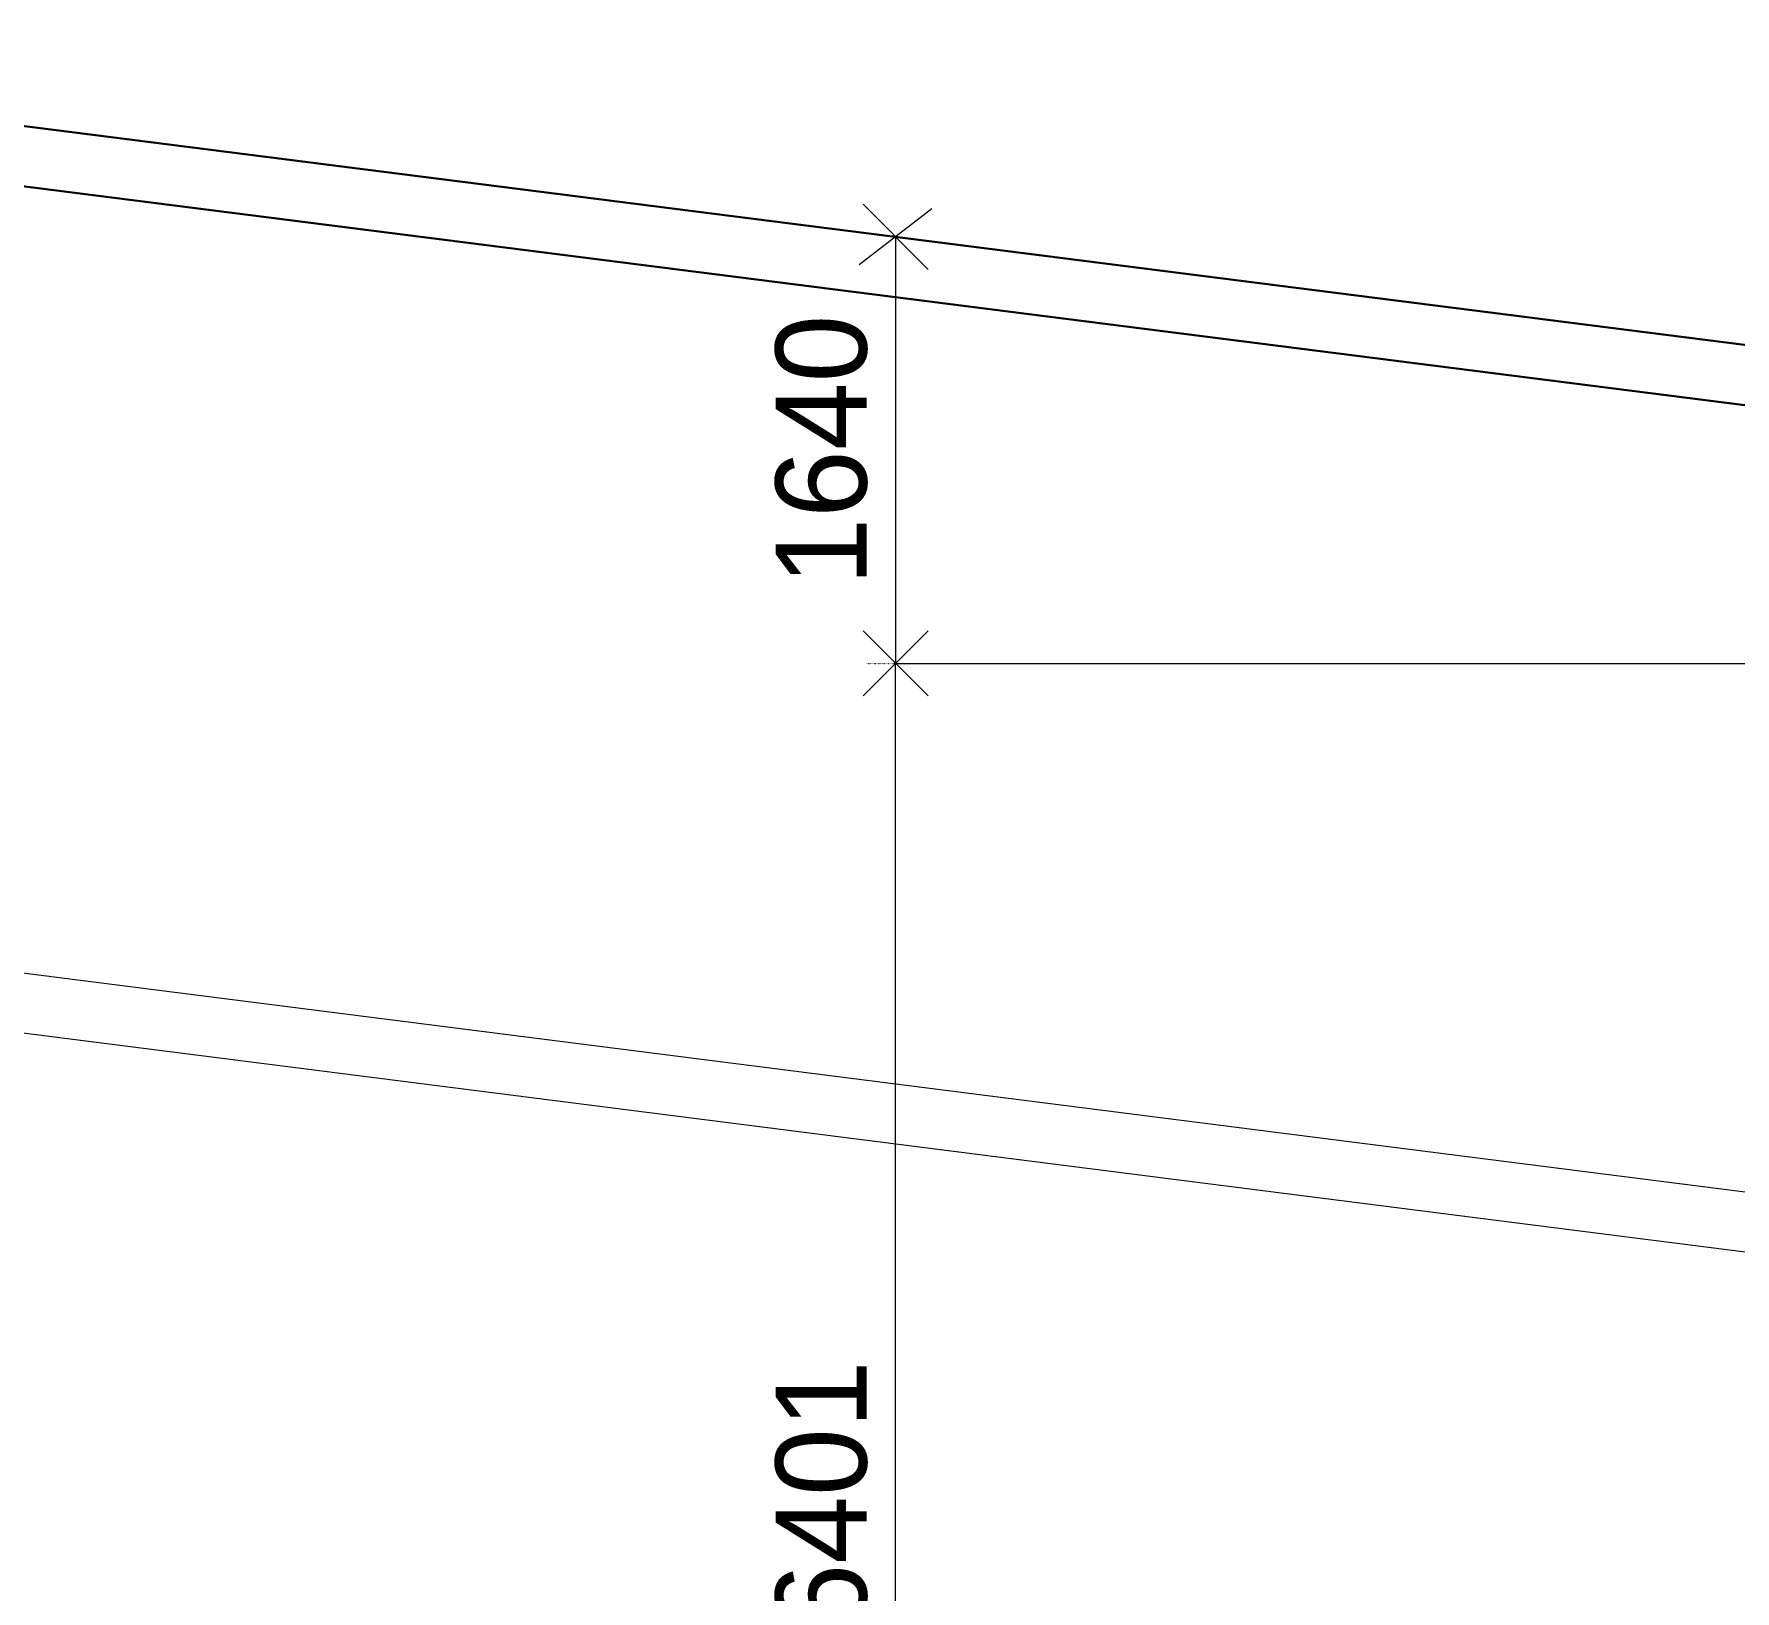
# Model space of a CAD drawing. Header units: metres. Extents: x 5205117 to 5948571, y 646915 to 1143748.
# Drawn here: x 5321636 to 5328175, y 1087215 to 1093201 of the extents above; entities that cross this region are included whole.
import ezdxf

# ---------------------------------------------------------------- set-up
doc = ezdxf.new("R2010")
doc.units = ezdxf.units.M
doc.header["$MEASUREMENT"] = 0
doc.header["$PDMODE"] = 35
doc.header["$PDSIZE"] = 10
for name, pattern in [('CENTER', [2, 1.25, -0.25, 0.25, -0.25]), ('DASHED', [0.75, 0.5, -0.25]), ('DOT2', [0.125, 0, -0.125])]:
    doc.linetypes.add(name, pattern=pattern)
doc.layers.get('0').update_dxf_attribs({"color": 1, "linetype": 'DASHED', "lineweight": 30})
for name, color, linetype, lineweight in [('A-Center line', 1, 'CENTER', 9), ('plot 5', 7, 'Continuous', 30), ('road ht', 8, 'Continuous', 5)]:
    doc.layers.add(name, color=color, linetype=linetype, lineweight=lineweight)
doc.styles.get("Standard").update_dxf_attribs({"font": 'GOTHIC.TTF'})
doc.dimstyles.get("Standard").update_dxf_attribs({"dimtxt": 2, "dimasz": 1, "dimexe": 0, "dimexo": 0, "dimgap": 0.1, "dimtad": 1, "dimdsep": 46, "dimtxsty": 'Standard', "dimblk": 'OBLIQUE', "dimcen": 0.1, "dimclrd": 256, "dimclre": 256, "dimclrt": 256, "dimadec": 0, "dimazin": 0, "dimtfac": 1, "dimtofl": 0, "dimtmove": 1, "dimatfit": 2, "dimldrblk": 'OPEN90', "dimfxl": 1, "dimtolj": 1, "dimtzin": 0, "dimlwd": -1, "dimlwe": -1, "dimarcsym": 0})

# ---------------------------------------------------------------- blocks, each defined once
blk = doc.blocks.new('_Oblique')
at = {"color": 0, "linetype": 'ByBlock', "lineweight": -2}
blk.add_line((-0.5, -0.5), (0.5, 0.5), dxfattribs=at)
blk = doc.blocks.new('*D418')
at = {"layer": 'Defpoints', "color": 0, "ltscale": 5, "transparency": 16777216}
for p in [(5337846.874224975, 1090780.973728006), (5324948.314533545, 1084380.437128157), (5324948.314533545, 1084380.437128157)]:
    blk.add_point(p, dxfattribs=at)
at = {"layer": 'road ht', "color": 1, "ltscale": 5, "transparency": 16777216}
blk.add_line((5337846.874224974, 1090780.973728007), (5324948.314533545, 1084380.437128157), dxfattribs=at)
at = {"layer": 'road ht', "color": 1, "ltscale": 5, "transparency": 16777216, "xscale": 250, "yscale": 250, "zscale": 250}
for p, rotation in [((5337846.874224974, 1090780.973728007), 26.39157434166518), ((5324948.314533545, 1084380.437128157), 206.3915743416652)]:
    blk.add_blockref('_Oblique', p, dxfattribs=dict(at, rotation=rotation))
at = {"layer": 'road ht', "color": 1, "ltscale": 5, "transparency": 16777216, "insert": (5331271.442727391, 1087834.930146028), "char_height": 350, "attachment_point": 5, "rotation": 26.391574341665155}
blk.add_mtext('\\A1;14399', dxfattribs=at)
blk = doc.blocks.new('_Open90')
at = {"color": 0, "linetype": 'ByBlock', "lineweight": -2}
for p, q in [((-0.5, 0.5), (0, 0)), ((0, 0), (-1, 0)), ((0, 0), (-0.5, -0.5))]:
    blk.add_line(p, q, dxfattribs=at)
blk = doc.blocks.new('*D419')
at = {"layer": 'Defpoints', "color": 0, "ltscale": 5, "transparency": 16777216}
for p in [(5324948.314533547, 1090780.973728006), (5337846.874224976, 1090780.973728026), (5337846.874224976, 1090780.973728026)]:
    blk.add_point(p, dxfattribs=at)
at = {"layer": 'road ht', "color": 1, "ltscale": 5, "transparency": 16777216}
blk.add_line((5324948.314533547, 1090780.973728026), (5337846.874224976, 1090780.973728026), dxfattribs=at)
at = {"layer": 'road ht', "color": 1, "ltscale": 5, "transparency": 16777216, "xscale": 250, "yscale": 250, "zscale": 250, "rotation": 180}
blk.add_blockref('_Oblique', (5324948.314533547, 1090780.973728026), dxfattribs=at)
at = {"layer": 'road ht', "color": 1, "ltscale": 5, "transparency": 16777216, "xscale": 250, "yscale": 250, "zscale": 250}
blk.add_blockref('_Oblique', (5337846.874224976, 1090780.973728026), dxfattribs=at)
at = {"layer": 'road ht', "color": 1, "ltscale": 5, "transparency": 16777216, "insert": (5331397.594379261, 1091064.777263036), "char_height": 350, "attachment_point": 5}
blk.add_mtext('\\A1;12899', dxfattribs=at)
blk = doc.blocks.new('*D420')
at = {"layer": 'Defpoints', "color": 0, "ltscale": 5, "transparency": 16777216}
for p in [(5324948.31453355, 1092421.050193113), (5324948.314533529, 1090780.973728007), (5324948.314533552, 1090780.973728007)]:
    blk.add_point(p, dxfattribs=at)
at = {"layer": 'road ht', "color": 1, "ltscale": 5, "transparency": 16777216}
blk.add_line((5324948.314533552, 1092421.050193113), (5324948.314533552, 1090780.973728007), dxfattribs=at)
at = {"layer": 'road ht', "color": 1, "ltscale": 5, "transparency": 16777216, "xscale": 250, "yscale": 250, "zscale": 250}
for p, rotation in [((5324948.314533552, 1092421.050193113), 90), ((5324948.314533552, 1090780.973728007), 270)]:
    blk.add_blockref('_Oblique', p, dxfattribs=dict(at, rotation=rotation))
at = {"layer": 'road ht', "color": 1, "ltscale": 5, "transparency": 16777216, "insert": (5324664.510998541, 1091601.011960558), "char_height": 350, "attachment_point": 5, "rotation": 90}
blk.add_mtext('\\A1;1640', dxfattribs=at)
blk = doc.blocks.new('*D421')
at = {"layer": 'Defpoints', "color": 0, "ltscale": 5, "transparency": 16777216}
for p in [(5324948.314533551, 1092421.050193112), (5337846.874224938, 1090780.973727989), (5337846.874224938, 1090780.973727992)]:
    blk.add_point(p, dxfattribs=at)
at = {"layer": 'road ht', "color": 1, "ltscale": 5, "transparency": 16777216}
blk.add_line((5324948.314533552, 1092421.050193115), (5337846.874224938, 1090780.973727992), dxfattribs=at)
at = {"layer": 'road ht', "color": 1, "ltscale": 5, "transparency": 16777216, "xscale": 250, "yscale": 250, "zscale": 250}
for p, rotation in [((5324948.314533552, 1092421.050193115), 172.7536176242428), ((5337846.874224938, 1090780.973727992), 352.7536176242428)]:
    blk.add_blockref('_Oblique', p, dxfattribs=dict(at, rotation=rotation))
at = {"layer": 'road ht', "color": 1, "ltscale": 5, "transparency": 16777216, "insert": (5331433.392316794, 1091882.548732843), "char_height": 350, "attachment_point": 5, "rotation": 352.75361762424285}
blk.add_mtext('\\A1;13002', dxfattribs=at)
blk = doc.blocks.new('*D422')
at = {"layer": 'Defpoints', "color": 0, "ltscale": 5, "transparency": 16777216}
for p in [(5324836.249514065, 1090780.973728007), (5324948.314533531, 1090780.973728007), (5324904.235964356, 1084380.437128158)]:
    blk.add_point(p, dxfattribs=at)
at = {"layer": 'road ht', "linetype": 'DOT2', "ltscale": 5, "transparency": 16777216}
for p, q in [((5324836.249514065, 1090780.973728007), (5324948.314533531, 1090780.973728007)), ((5324904.235964356, 1084380.437128158), (5324948.314533531, 1084380.437128158))]:
    blk.add_line(p, q, dxfattribs=at)
at = {"layer": 'road ht', "color": 1, "ltscale": 5, "transparency": 16777216}
blk.add_line((5324948.314533531, 1084380.437128158), (5324948.314533531, 1090780.973728007), dxfattribs=at)
at = {"layer": 'road ht', "color": 1, "ltscale": 5, "transparency": 16777216, "xscale": 250, "yscale": 250, "zscale": 250}
for p, rotation in [((5324948.314533531, 1090780.973728007), 90), ((5324948.314533531, 1084380.437128158), 270)]:
    blk.add_blockref('_Oblique', p, dxfattribs=dict(at, rotation=rotation))
at = {"layer": 'road ht', "color": 1, "ltscale": 5, "transparency": 16777216, "insert": (5324664.51099852, 1087580.705428081), "char_height": 350, "attachment_point": 5, "rotation": 90}
blk.add_mtext('\\A1;6401', dxfattribs=at)

msp = doc.modelspace()

# ---------------------------------------------------------------- linework, layer by layer
at = {"layer": 'A-Center line', "ltscale": 250}
msp.add_line((5289846.591477924, 1096884.301226206), (5338219.630648269, 1090733.577037838), dxfattribs=at)
at = {"layer": 'plot 5'}
msp.add_lwpolyline([(5296603.692230538, 1096025.122978275), (5337846.874224976, 1090780.973728006), (5337846.874224989, 1082279.574887818), (5337616.874224976, 1082279.574887818), (5337616.874224976, 1090578.366846388), (5296574.680874184, 1095796.960007494)], dxfattribs=at)
at = {"layer": 'road ht', "transparency": 33554559}
for points in [[(5296196.271870926, 1092820.921260183), (5337616.874224976, 1087554.212672537)], [(5337616.874224976, 1087322.360852545), (5296167.260514572, 1092592.758289402)]]:
    msp.add_lwpolyline(points, dxfattribs=at)

# ---------------------------------------------------------------- dimensions: what is measured, and where the dimension line sits
at = {"layer": 'road ht', "color": 12, "ltscale": 5}
for base, p1, p2, picture, middle in [((5324948.314533552, 1090780.973728007), (5324948.314533548, 1092421.050193112), (5324948.314533527, 1090780.973728007), '*D420', (5324664.510998541, 1091601.011960558)), ((5324948.314533531, 1090780.973728007), (5324904.235964354, 1084380.437128157), (5324836.249514063, 1090780.973728006), '*D422', (5324664.51099852, 1087580.705428081))]:
    dim = msp.add_linear_dim(base=base, p1=p1, p2=p2, angle=90, dimstyle='Standard', override={"dimtxt": 350, "dimasz": 250, "dimgap": 100, "dimdec": 0, "dimclrd": 1, "dimclrt": 1, "dimtdec": 0, "dimfxl": 0.1}, dxfattribs=at)
    dim.commit()
    dim.dimension.update_dxf_attribs({"geometry": picture, "text_midpoint": middle})
for p1, p2, distance, picture, middle in [((5324948.314533551, 1092421.050193112), (5337846.874224938, 1090780.973727989), 3.002600225421522e-09, '*D421', (5331433.392316794, 1091882.548732843)), ((5337846.874224975, 1090780.973728006), (5324948.314533547, 1084380.437128157), -8.278827915967228e-10, '*D418', (5331271.442727391, 1087834.930146028))]:
    dim = msp.add_aligned_dim(p1=p1, p2=p2, distance=distance, dimstyle='Standard', override={"dimtxt": 350, "dimasz": 250, "dimgap": 100, "dimdec": 0, "dimclrd": 1, "dimclrt": 1, "dimtdec": 0, "dimfxl": 0.1}, dxfattribs=at)
    dim.commit()
    dim.dimension.update_dxf_attribs({"geometry": picture, "text_midpoint": middle})
dim = msp.add_linear_dim(base=(5337846.874224976, 1090780.973728026), p1=(5324948.314533547, 1090780.973728006), p2=(5337846.874224976, 1090780.973728026), dimstyle='Standard', override={"dimtxt": 350, "dimasz": 250, "dimgap": 100, "dimdec": 0, "dimclrd": 1, "dimclrt": 1, "dimtdec": 0, "dimfxl": 0.1}, dxfattribs=at)
dim.commit()
dim.dimension.update_dxf_attribs({"geometry": '*D419', "text_midpoint": (5331397.594379261, 1091064.777263036)})

doc.saveas('drawing.dxf')
